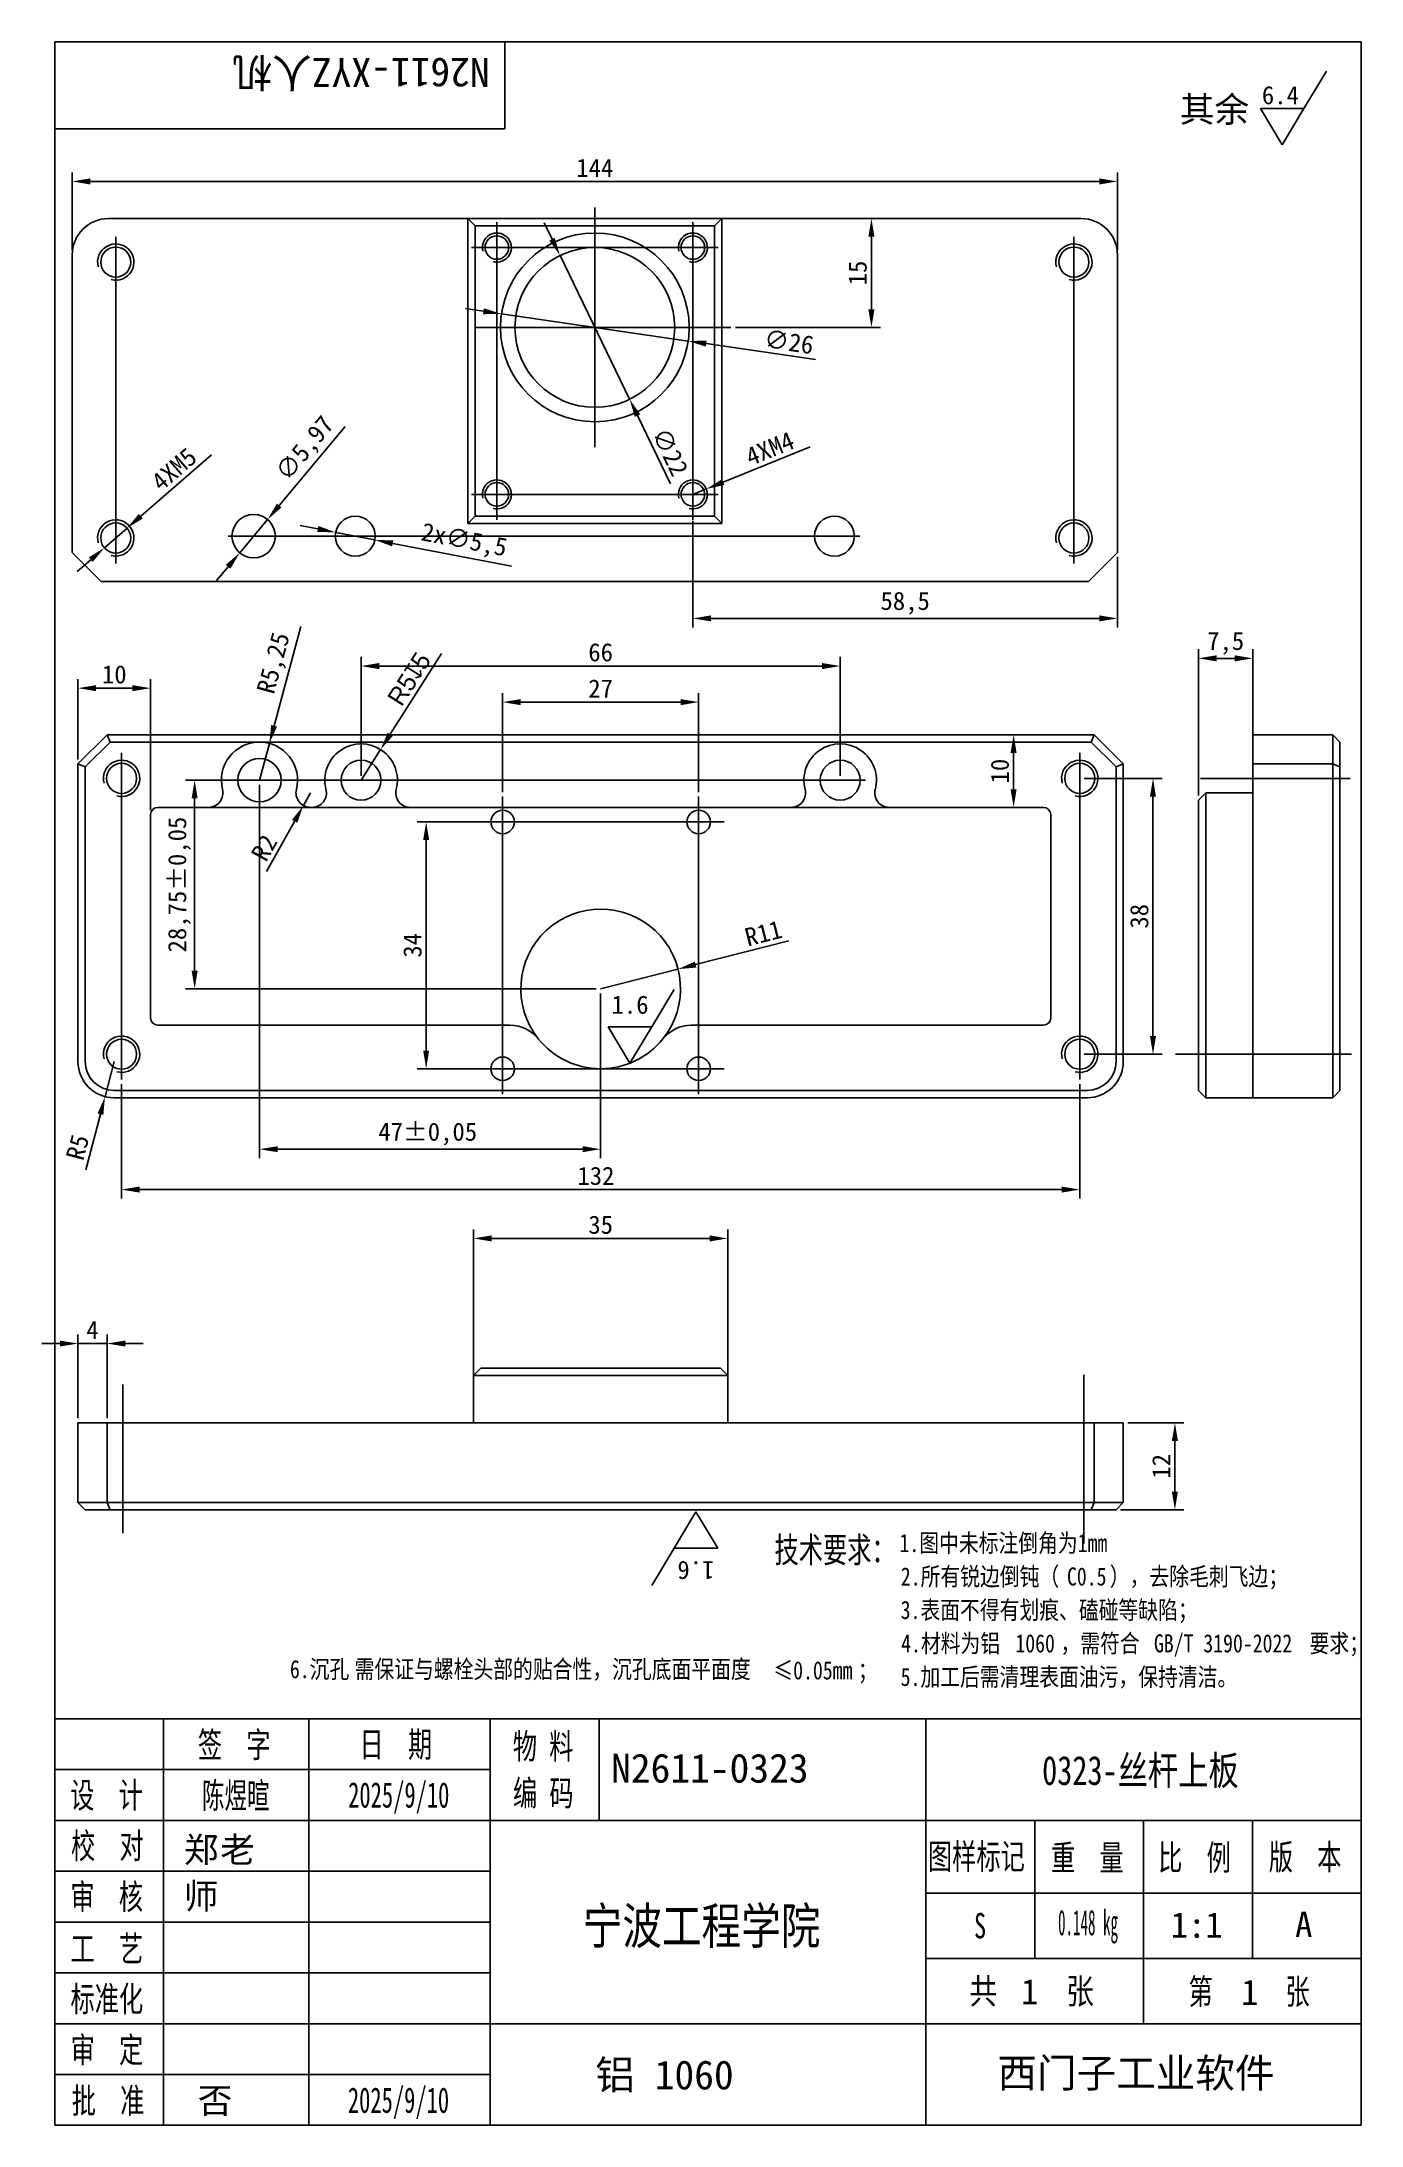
# Model space of a CAD drawing. Header units: millimetres. Extents: x 23 to 205, y 5 to 292.
import ezdxf
from ezdxf.lldxf.tags import DXFTag

# ---------------------------------------------------------------- set-up
doc = ezdxf.new("R2010")
doc.units = ezdxf.units.MM
for name, color, linetype in [('0323-丝杆上板', 7, 'Continuous'), ('Default', 7, 'Continuous'), ('图框', 7, 'Continuous')]:
    doc.layers.add(name, color=color, linetype=linetype)
doc.styles.add('MtXpl_', font='SimSun.ttf')
doc.styles.add('MtXpl__1', font='')
doc.styles.add('MtXpl_gdt_shx', font='gdt.shx')
doc.styles.add('MtXpl_MS_PGothic', font='MS PGothic.ttf')
doc.styles.get('MtXpl__1').set_extended_font_data('SimSun', bold=True)
tags = doc.linetypes.add('CENTER2', pattern=[28.575, 19.05, -3.175, 3.175, -3.175]).pattern_tags.tags
tags[10:11] = [DXFTag(74, 4), DXFTag(75, 0), DXFTag(340, '0'), DXFTag(46, 0.0), DXFTag(50, 0.0), DXFTag(44, 0.0), DXFTag(45, 0.0)]
tags[8:9] = [DXFTag(74, 4), DXFTag(75, 0), DXFTag(340, '0'), DXFTag(46, 0.0), DXFTag(50, 0.0), DXFTag(44, 0.0), DXFTag(45, 0.0)]
tags[6:7] = [DXFTag(74, 4), DXFTag(75, 0), DXFTag(340, '0'), DXFTag(46, 0.0), DXFTag(50, 0.0), DXFTag(44, 0.0), DXFTag(45, 0.0)]
tags[4:5] = [DXFTag(74, 4), DXFTag(75, 0), DXFTag(340, '0'), DXFTag(46, 0.0), DXFTag(50, 0.0), DXFTag(44, 0.0), DXFTag(45, 0.0)]

msp = doc.modelspace()

# ---------------------------------------------------------------- linework, layer by layer
at = {"color": 4}
for p, q in [((197.09, 282.78), (200.18, 287.93)), ((191.09, 282.78), (197.09, 282.78)), ((194.09, 277.78), (191.09, 282.78)), ((194.09, 277.78), (197.09, 282.78)), ((27.41, 263.27), (27.41, 274)), ((29.91, 272.75), (168.91, 272.75)), ((171.41, 263.27), (171.41, 274)), ((93.52, 264.79), (92.43, 267.04)), ((117.53, 267.64), (138.76, 267.64)), ((137.51, 255.14), (137.51, 265.14)), ((94.61, 262.54), (104.2, 242.74)), ((84.07, 254.87), (81.59, 255.23)), ((86.54, 254.51), (112.27, 250.77)), ((118.78, 252.64), (138.76, 252.64)), ((129.8, 248.22), (114.75, 250.41)), ((65, 238.98), (55.92, 228.1)), ((109.84, 231.12), (105.3, 240.49)), ((129.05, 236.18), (117.08, 231.33)), ((46.6, 235.11), (36.85, 226.64)), ((112.91, 229.64), (114.76, 230.39)), ((31.85, 222.28), (34.97, 225)), ((50.5, 221.6), (54.32, 226.18)), ((61.25, 224.88), (58.8, 225.36)), ((63.71, 224.41), (69.11, 223.37)), ((112.91, 226.02), (112.91, 211.31)), ((87.93, 219.74), (71.56, 222.9)), ((171.41, 221.02), (171.41, 211.31)), ((29.96, 220.64), (28.08, 219)), ((48.89, 219.68), (47.29, 217.76)), ((115.41, 212.56), (168.91, 212.56)), ((58.92, 211.44), (55.23, 197.76)), ((67.21, 190.9), (67.21, 207.25)), ((78.28, 207.71), (71.23, 196.61)), ((133.21, 190.9), (133.21, 207.25)), ((182.56, 188.15), (182.56, 208.31)), ((185.06, 207.06), (187.56, 207.06)), ((190.06, 189.15), (190.06, 208.31)), ((28.21, 193.15), (28.21, 204.2)), ((38.21, 186.15), (38.21, 204.2)), ((69.71, 206), (130.71, 206)), ((35.71, 202.95), (30.71, 202.95)), ((86.71, 188.65), (86.71, 202.28)), ((89.21, 201.03), (111.21, 201.03)), ((113.71, 188.65), (113.71, 202.28)), ((53.21, 190.28), (54.57, 195.34)), ((156.47, 196.53), (155.85, 196.53)), ((67.21, 190.28), (69.89, 194.5)), ((157.1, 189.03), (157.1, 194.03)), ((52.58, 190.28), (43.03, 190.28)), ((53.21, 189.65), (53.21, 138.2)), ((166.83, 190.53), (177.55, 190.53)), ((44.28, 187.78), (44.28, 164.03)), ((60.24, 188.53), (59.26, 186.78)), ((176.3, 188.03), (176.3, 155.03)), ((54.18, 177.69), (58.04, 184.6)), ((86.08, 184.53), (74.92, 184.53)), ((156.47, 186.53), (155.85, 186.53)), ((76.17, 182.03), (76.17, 153.03)), ((126.13, 168.17), (113.28, 164.88)), ((100.21, 161.53), (110.86, 164.26)), ((99.58, 161.53), (43.03, 161.53)), ((100.21, 160.9), (100.21, 138.2)), ((107.25, 156.29), (110.34, 161.44)), ((101.25, 156.29), (107.25, 156.29)), ((104.25, 151.29), (101.25, 156.29)), ((104.25, 151.29), (107.25, 156.29)), ((166.83, 152.53), (177.55, 152.53)), ((33.21, 151.53), (31.93, 146.69)), ((86.08, 150.53), (74.92, 150.53)), ((34.21, 148.4), (34.21, 132.64)), ((166.21, 148.4), (166.21, 132.64)), ((29.28, 136.62), (31.3, 144.27)), ((55.71, 139.45), (97.71, 139.45)), ((36.71, 133.89), (163.71, 133.89)), ((85.21, 127.16), (115.21, 127.16)), ((25.71, 112.68), (23.21, 112.68)), ((28.21, 102.4), (28.21, 113.93)), ((28.21, 112.68), (32.21, 112.68)), ((32.21, 102.4), (32.21, 113.93)), ((34.71, 112.68), (37.21, 112.68)), ((172.83, 101.77), (180.57, 101.77)), ((179.32, 99.27), (179.32, 92.27)), ((113.34, 89.5), (110.34, 84.5)), ((113.34, 89.5), (116.34, 84.5)), ((171.83, 89.77), (180.57, 89.77)), ((110.34, 84.5), (107.25, 79.36)), ((116.34, 84.5), (110.34, 84.5))]:
    msp.add_line(p, q, dxfattribs=at)
for p, q in [((82.71, 106.56), (82.71, 128.41)), ((117.71, 106.56), (117.71, 128.41))]:
    msp.add_line(p, q)
for points in [[(29.91, 273.17), (29.91, 272.33), (27.41, 272.75)], [(168.91, 273.17), (168.91, 272.33), (171.41, 272.75)], [(137.09, 265.14), (137.93, 265.14), (137.51, 267.64)], [(93.89, 264.97), (93.15, 264.61), (94.61, 262.54)], [(84.13, 255.28), (84.01, 254.46), (86.54, 254.51)], [(137.09, 255.14), (137.93, 255.14), (137.51, 252.64)], [(114.81, 250.82), (114.69, 250), (112.27, 250.77)], [(105.67, 240.67), (104.92, 240.31), (104.2, 242.74)], [(116.92, 231.72), (117.24, 230.94), (114.76, 230.39)], [(36.58, 226.95), (37.13, 226.32), (34.97, 225)], [(55.6, 228.37), (56.24, 227.84), (54.32, 226.18)], [(61.33, 225.29), (61.17, 224.48), (63.71, 224.41)], [(29.69, 220.96), (30.23, 220.33), (31.85, 222.28)], [(48.57, 219.95), (49.21, 219.41), (50.5, 221.6)], [(71.64, 223.31), (71.48, 222.49), (69.11, 223.37)], [(115.41, 212.98), (115.41, 212.15), (112.91, 212.56)], [(168.91, 212.98), (168.91, 212.15), (171.41, 212.56)], [(185.06, 207.48), (185.06, 206.64), (182.56, 207.06)], [(187.56, 207.48), (187.56, 206.64), (190.06, 207.06)], [(69.71, 206.42), (69.71, 205.58), (67.21, 206)], [(130.71, 206.42), (130.71, 205.58), (133.21, 206)], [(30.71, 203.37), (30.71, 202.54), (28.21, 202.95)], [(35.71, 203.37), (35.71, 202.54), (38.21, 202.95)], [(89.21, 201.45), (89.21, 200.61), (86.71, 201.03)], [(111.21, 201.45), (111.21, 200.61), (113.71, 201.03)], [(54.82, 197.87), (55.63, 197.65), (54.57, 195.34)], [(70.88, 196.83), (71.58, 196.38), (69.89, 194.5)], [(156.68, 194.03), (157.51, 194.03), (157.1, 196.53)], [(43.86, 187.78), (44.69, 187.78), (44.28, 190.28)], [(175.88, 188.03), (176.71, 188.03), (176.3, 190.53)], [(57.68, 184.8), (58.41, 184.4), (59.26, 186.78)], [(156.68, 189.03), (157.51, 189.03), (157.1, 186.53)], [(75.76, 182.03), (76.59, 182.03), (76.17, 184.53)], [(43.86, 164.03), (44.69, 164.03), (44.28, 161.53)], [(113.18, 165.28), (113.39, 164.47), (110.86, 164.26)], [(175.88, 155.03), (176.71, 155.03), (176.3, 152.53)], [(75.76, 153.03), (76.59, 153.03), (76.17, 150.53)], [(30.9, 144.38), (31.7, 144.17), (31.93, 146.69)], [(55.71, 139.87), (55.71, 139.04), (53.21, 139.45)], [(97.71, 139.87), (97.71, 139.04), (100.21, 139.45)], [(36.71, 134.31), (36.71, 133.47), (34.21, 133.89)], [(163.71, 134.31), (163.71, 133.47), (166.21, 133.89)], [(85.21, 127.58), (85.21, 126.74), (82.71, 127.16)], [(115.21, 127.58), (115.21, 126.74), (117.71, 127.16)], [(25.71, 113.1), (25.71, 112.27), (28.21, 112.68)], [(34.71, 113.1), (34.71, 112.27), (32.21, 112.68)], [(178.9, 99.27), (179.73, 99.27), (179.32, 101.77)], [(178.9, 92.27), (179.73, 92.27), (179.32, 89.77)]]:
    msp.add_solid(points, dxfattribs=at)
at = {"layer": '0323-丝杆上板', "color": 7, "linetype": 'Continuous'}
for p, q in [((32.41, 267.64), (81.91, 267.64)), ((81.91, 225.64), (81.91, 267.64)), ((81.91, 267.64), (116.91, 267.64)), ((81.91, 267.64), (82.91, 266.64)), ((116.91, 267.64), (115.91, 266.64)), ((116.91, 267.64), (166.41, 267.64)), ((116.91, 267.64), (116.91, 225.64)), ((115.91, 266.64), (82.91, 266.64)), ((82.91, 266.64), (82.91, 226.64)), ((115.91, 226.64), (115.91, 266.64)), ((27.41, 262.64), (27.41, 221.64)), ((171.41, 221.64), (171.41, 262.64)), ((82.91, 226.64), (81.91, 225.64)), ((116.91, 225.64), (81.91, 225.64)), ((82.91, 226.64), (115.91, 226.64)), ((115.91, 226.64), (116.91, 225.64)), ((31.41, 217.64), (27.41, 221.64)), ((171.41, 221.64), (167.41, 217.64)), ((31.41, 217.64), (167.41, 217.64)), ((28.21, 192.53), (32.21, 196.53)), ((32.62, 195.53), (29.21, 192.11)), ((32.21, 196.53), (168.21, 196.53)), ((32.21, 196.53), (32.62, 195.53)), ((53.21, 195.53), (32.62, 195.53)), ((167.79, 195.53), (53.21, 195.53)), ((168.21, 196.53), (167.79, 195.53)), ((171.21, 192.11), (167.79, 195.53)), ((168.21, 196.53), (172.21, 192.53)), ((190.06, 196.53), (201.06, 196.53)), ((190.06, 196.53), (190.06, 192.53)), ((201.06, 192.53), (201.06, 196.53)), ((201.06, 196.53), (202.06, 195.53)), ((202.06, 195.53), (202.06, 192.11)), ((28.21, 192.53), (29.21, 192.11)), ((28.21, 151.53), (28.21, 192.53)), ((171.21, 192.11), (172.21, 192.53)), ((172.21, 192.53), (172.21, 151.53)), ((201.06, 192.53), (190.06, 192.53)), ((190.06, 151.53), (190.06, 192.53)), ((201.06, 192.53), (202.06, 192.11)), ((201.06, 151.53), (201.06, 192.53)), ((29.21, 192.11), (29.21, 151.53)), ((171.21, 151.53), (171.21, 192.11)), ((202.06, 192.11), (202.06, 151.53)), ((182.56, 187.53), (183.56, 188.53)), ((182.56, 147.53), (182.56, 187.53)), ((190.06, 188.53), (183.56, 188.53)), ((183.56, 188.53), (183.56, 146.53)), ((38.21, 185.53), (38.21, 157.53)), ((46.17, 186.53), (39.21, 186.53)), ((60.24, 186.53), (46.17, 186.53)), ((60.43, 186.53), (60.24, 186.53)), ((73.98, 186.53), (60.43, 186.53)), ((126.43, 186.53), (73.98, 186.53)), ((139.98, 186.53), (126.43, 186.53)), ((161.21, 186.53), (139.98, 186.53)), ((162.21, 157.53), (162.21, 185.53)), ((39.21, 156.53), (87.72, 156.53)), ((112.7, 156.53), (161.21, 156.53)), ((190.06, 151.53), (190.06, 146.53)), ((201.06, 146.53), (201.06, 151.53)), ((202.06, 151.53), (202.06, 147.53)), ((33.21, 147.53), (167.21, 147.53)), ((167.21, 146.53), (33.21, 146.53)), ((183.56, 146.53), (182.56, 147.53)), ((183.56, 146.53), (190.06, 146.53)), ((201.06, 146.53), (190.06, 146.53)), ((202.06, 147.53), (201.06, 146.53)), ((83.71, 109.27), (82.71, 108.27)), ((83.71, 109.27), (116.71, 109.27)), ((116.71, 109.27), (117.71, 108.27)), ((82.71, 101.77), (82.71, 108.27)), ((117.71, 108.27), (82.71, 108.27)), ((117.71, 101.77), (117.71, 108.27)), ((28.21, 90.77), (28.21, 101.77)), ((32.21, 101.77), (28.21, 101.77)), ((32.21, 101.77), (32.21, 90.77)), ((32.21, 101.77), (168.21, 101.77)), ((168.21, 90.77), (168.21, 101.77)), ((172.21, 101.77), (168.21, 101.77)), ((172.21, 101.77), (172.21, 90.77)), ((28.21, 90.77), (32.21, 90.77)), ((28.21, 90.77), (29.21, 89.77)), ((32.62, 89.77), (29.21, 89.77)), ((32.21, 90.77), (168.21, 90.77)), ((32.21, 90.77), (32.62, 89.77)), ((53.21, 89.77), (32.62, 89.77)), ((167.79, 89.77), (53.21, 89.77)), ((168.21, 90.77), (167.79, 89.77)), ((171.21, 89.77), (167.79, 89.77)), ((168.21, 90.77), (172.21, 90.77)), ((171.21, 89.77), (172.21, 90.77))]:
    msp.add_line(p, q, dxfattribs=at)
for centre, radius in [((85.91, 263.64), 1.62), ((99.41, 252.64), 13), ((112.91, 263.64), 1.62), ((33.41, 261.64), 2.07), ((99.41, 252.64), 11), ((165.41, 261.64), 2.07), ((85.91, 229.64), 1.62), ((112.91, 229.64), 1.62), ((52.41, 223.89), 2.99), ((33.41, 223.64), 2.07), ((66.41, 223.89), 2.75), ((132.41, 223.89), 2.75), ((165.41, 223.64), 2.07), ((34.21, 190.53), 2.07), ((53.21, 190.28), 2.99), ((67.21, 190.28), 2.75), ((133.21, 190.28), 2.75), ((166.21, 190.53), 2.07), ((86.71, 184.53), 1.62), ((113.71, 184.53), 1.62), ((34.21, 152.53), 2.07), ((86.71, 150.53), 1.62), ((113.71, 150.53), 1.62), ((166.21, 152.53), 2.07)]:
    msp.add_circle(centre, radius, dxfattribs=at)
for centre, radius, start, end in [((32.41, 262.64), 5, 90, 180), ((166.41, 262.64), 5, 0, 90), ((33.41, 261.64), 2.5, 255, 195), ((85.91, 263.64), 2, 255, 195), ((112.91, 263.64), 2, 255, 195), ((165.41, 261.64), 2.5, 255, 195), ((85.91, 229.64), 2, 255, 195), ((112.91, 229.64), 2, 255, 195), ((33.41, 223.64), 2.5, 255, 195), ((165.41, 223.64), 2.5, 255, 195), ((53.21, 190.28), 5.25, 90, 193.968), ((53.21, 190.28), 5.25, 346.032, 90), ((67.21, 190.28), 5, 345.5225, 194.4775), ((133.21, 190.28), 5, 345.5225, 194.4775), ((34.21, 190.53), 2.5, 255, 195), ((166.21, 190.53), 2.5, 255, 195), ((46.17, 188.53), 2, 270, 13.968), ((60.24, 188.53), 2, 166.032, 270), ((60.43, 188.53), 2, 270, 14.4775), ((73.98, 188.53), 2, 165.5225, 270), ((126.43, 188.53), 2, 270, 14.4775), ((139.98, 188.53), 2, 165.5225, 270), ((39.21, 185.53), 1, 90, 180), ((161.21, 185.53), 1, 0, 90), ((100.21, 161.53), 11, 321.3178, 218.6822), ((34.21, 152.53), 2.5, 255, 195), ((39.21, 157.53), 1, 180, 270), ((87.72, 151.53), 5, 38.6822, 90), ((112.7, 151.53), 5, 90, 141.3178), ((161.21, 157.53), 1, 270, 0), ((166.21, 152.53), 2.5, 255, 195), ((100.21, 161.53), 11, 218.6822, 321.3178), ((33.21, 151.53), 5, 180, 270), ((33.21, 151.53), 4, 180, 270), ((167.21, 151.53), 4, 270, 0), ((167.21, 151.53), 5, 270, 0)]:
    msp.add_arc(centre, radius, start, end, dxfattribs=at)
at = {"layer": 'Default', "color": 7, "linetype": 'CENTER2'}
for p, q in [((85.91, 267.14), (85.91, 226.14)), ((99.41, 269.14), (99.41, 236.14)), ((112.91, 267.14), (112.91, 226.14)), ((33.41, 265.14), (33.41, 220.14)), ((165.41, 265.14), (165.41, 220.14)), ((82.41, 263.64), (116.41, 263.64)), ((82.91, 252.64), (118.16, 252.64)), ((82.41, 229.64), (116.41, 229.64)), ((48.91, 223.89), (135.91, 223.89)), ((34.21, 194.03), (34.21, 149.03)), ((166.21, 149.03), (166.21, 194.03)), ((49.71, 190.28), (136.71, 190.28)), ((182.86, 190.53), (203.48, 190.53)), ((86.71, 188.03), (86.71, 147.03)), ((113.71, 188.03), (113.71, 147.03)), ((83.21, 184.53), (117.21, 184.53)), ((179.41, 152.53), (203.63, 152.53)), ((83.21, 150.53), (117.21, 150.53)), ((34.4, 107.04), (34.4, 86.55)), ((166.75, 108.35), (166.75, 85.14))]:
    msp.add_line(p, q, dxfattribs=at)
at = {"layer": 'Default', "color": 7, "linetype": 'Continuous'}
for p, q in [((40, 61), (40, 5)), ((60, 61), (60, 5)), ((100, 61), (100, 47)), ((25, 54), (85, 54)), ((25, 47), (205, 47)), ((175, 47), (175, 19)), ((25, 40), (85, 40)), ((145, 28), (205, 28))]:
    msp.add_line(p, q, dxfattribs=at)
at = {"layer": '图框', "color": 7, "linetype": 'Continuous'}
for p, q in [((25, 5), (25, 292)), ((25, 292), (205, 292)), ((87, 292), (87, 280)), ((205, 292), (205, 5)), ((87, 280), (25, 280)), ((205, 61), (25, 61)), ((85, 5), (85, 61)), ((145, 61), (145, 5)), ((145, 47), (205, 47)), ((160, 47), (160, 28)), ((190, 47), (190, 28)), ((145, 37), (205, 37)), ((25, 33), (85, 33)), ((25, 26), (85, 26)), ((25, 19), (205, 19)), ((25, 12), (85, 12)), ((205, 5), (25, 5))]:
    msp.add_line(p, q, dxfattribs=at)

# ---------------------------------------------------------------- texts
at = {"color": 4, "style": 'MtXpl_'}
msp.add_text('其余', height=3.5, dxfattribs=at).set_placement((179.99, 280.92))
at = {"color": 4}
for s, p in [('6.4', (191.3, 283.38)), ('1.6', (101.71, 158.11))]:
    msp.add_text(s, height=2.5, dxfattribs=at).set_placement(p)
at = {"color": 40, "true_color": 0xf8d731, "style": 'MtXpl_', "width": 0.8}
for s, p in [('1.图中未标注倒角为1mm', (141.38, 83.96)), ('2.所有锐边倒钝（', (141.56, 79.35)), ('C0.5', (164.45, 79.35)), ('），去除毛刺飞边；', (170.35, 79.35)), ('3.表面不得有划痕、磕碰等缺陷；', (141.54, 74.74)), ('4.材料为铝 ', (141.61, 70.14)), ('1060', (157.34, 70.14)), ('，需符合 ', (163.56, 70.14)), ('GB/T 3190-2022 ', (176.43, 70.14)), ('要求；', (197.86, 70.14)), ('6.沉孔', (57.4, 66.59)), ('需保证与螺栓头部的贴合性，沉孔底面平面度', (66.32, 66.59)), ('≤0.05mm', (124.01, 66.42)), ('；', (135.64, 66.42)), ('5.加工后需清理表面油污，保持清洁。', (141.54, 65.52))]:
    msp.add_text(s, height=2.5, dxfattribs=at).set_placement(p)
at = {"color": 4}
msp.add_text('1.6', height=2.5, rotation=180, dxfattribs=at).set_placement((115.88, 82.69))
for s, style, p in [('郑', 'MtXpl_', (42.78, 41.22)), ('老', 'MtXpl_MS_PGothic', (47.79, 41.22)), ('师', 'MtXpl_', (42.78, 34.82))]:
    msp.add_text(s, height=3.5, dxfattribs=dict(style=style)).set_placement(p)
at = {"color": 4, "char_height": 2.5, "attachment_point": 5}
for s, insert in [('144', (99.41, 274.63)), ('58,5', (142.16, 214.65)), ('7,5', (186.31, 209.14)), ('66', (100.21, 207.88)), ('10', (33.21, 204.83)), ('27', (100.21, 202.91)), ('47±0,05', (76.39, 141.54)), ('132', (99.56, 135.76)), ('35', (100.21, 129.03)), ('4', (30.21, 114.56))]:
    msp.add_mtext(s, dxfattribs=dict(at, insert=insert))
for s, insert, rotation in [('15', (135.63, 260.14), 90), ('∅26', (126.15, 250.65), 351.7261), ('∅5,97', (59.66, 235.84), 50.162), ('∅22', (109.8, 235.5), 295.8565), ('4XM5', (41.44, 233.11), 41.0129), ('4XM4', (123.52, 235.96), 22.0406), ('2x∅5,5', (81.37, 223.13), 349.092), ('R5,25', (55.39, 206.35), 74.8876), ('10', (155.22, 191.53), 90), ('28,75±0,05', (42.19, 175.9), 90), ('R2', (53.86, 180.97), 60.7664), ('38', (174.42, 171.53), 90), ('R11', (122.63, 169.21), 14.3773), ('34', (74.3, 167.53), 90), ('R5', (28.16, 139.71), 75.2676), ('12', (177.44, 95.77), 90)]:
    msp.add_mtext(s, dxfattribs=dict(at, insert=insert, rotation=rotation))
at = {"color": 4, "insert": (73.84, 204.22), "char_height": 2.5, "width": 4.1667, "attachment_point": 5, "rotation": 57.5753, "style": 'MtXpl_gdt_shx'}
msp.add_mtext('R5x5', dxfattribs=at)
at = {"layer": 'Default', "color": 7, "style": 'MtXpl_', "width": 0.7}
msp.add_text('技术要求：', height=3.5, dxfattribs=at).set_placement((124.15, 82.52))
at = {"layer": '图框', "color": 7, "style": 'MtXpl_'}
for s, width, p in [('签  字', 0.7, (44.72, 55.67)), ('日  期', 0.7, (66.99, 55.73)), ('物 料', 0.7, (88.11, 55.46)), ('设  计', 0.7, (27.13, 48.73)), ('编 码', 0.7, (88.13, 49.02)), ('校  对', 0.7, (27.25, 41.76)), ('图样标记', 0.7, (145.28, 40.28)), ('重  量', 0.7, (162.24, 40.12)), ('比  例', 0.7, (177.01, 40.14)), ('版  本', 0.7, (192.25, 40.21)), ('审  核', 0.7, (27.16, 34.74)), ('工  艺', 0.7, (27.17, 27.58)), ('S', 0.7, (151.65, 30.75)), ('标准化', 0.7, (27.17, 20.66)), ('共     张', 0.8, (151, 21.73)), ('第      张', 0.7, (181.2, 21.68)), ('审  定', 0.7, (27.19, 13.64)), ('批  准', 0.7, (27.34, 6.65))]:
    msp.add_text(s, height=3.5, dxfattribs=dict(at, width=width)).set_placement(p)
at = {"layer": '图框', "color": 7, "style": 'MtXpl__1'}
msp.add_text('西门子工业软件', height=4, dxfattribs=at).set_placement((154.86, 10.21))
at = {"layer": '图框', "color": 7, "linetype": 'Continuous', "insert": (67.22, 285.74), "char_height": 4, "attachment_point": 2, "rotation": 180}
msp.add_mtext('{\\pxsm0.9;\\f宋体|b0||i0||c0|p34;\\W1.;N2611-XYZ人机\\P}', dxfattribs=at)
at = {"layer": '图框', "color": 7, "linetype": 'Continuous'}
for s, insert, char_height, attachment_point in [('{\\pxsm0.9;\\f宋体|b0||i0||c0|p34;\\W1.;N2611-0323\\P}', (115.25, 56.2), 4, 2), ('{\\pxsm0.9;\\f宋体|b0||i0||c0|p34;\\W0.764489887;0323-丝杆上板\\P}', (174.57, 55.88), 4, 2), ('{\\pxsm0.9;\\f宋体|b0||i0||c0|p34;\\W0.6507936508;陈煜暄\\P}', (49.94, 52.18), 3.5, 2), ('{\\pxsm0.9;\\f宋体|b0||i0||c0|p34;\\W0.6507936508;2025/9/10\\P}', (72.4, 52.26), 3.5, 2), ('{\\pxsm0.9;\\f宋体|b0||i0||c0|p34;\\W0.7996880969;宁波工程学院\\P}', (114.11, 34.97), 5, 2), ('{\\pxsm0.9;\\f宋体|b0||i0||c0|p34;\\W0.4338673331;0.148 kg\\P}', (167.35, 34.68), 3.5, 2), ('{\\pxsm0.9;\\f宋体|b0||i0||c0|p34;\\W1.;1:1\\P}', (182.33, 34.36), 3.5, 2), ('{\\pxsm0.9;\\f宋体|b0||i0||c0|p34;\\W1.;A\\P}', (197.07, 34.42), 3.5, 2), ('{\\pxsm0.9;\\f宋体|b0||i0||c0|p34;\\W1.;1\\P}', (160.5, 25.15), 3.5, 3), ('{\\pxsm0.9;\\f宋体|b0||i0||c0|p34;\\W1.;1\\P}', (189.64, 25.08), 3.5, 2), ('{\\pxsm0.9;\\f宋体|b0||i0||c0|p34;\\W1.;铝 1060\\P}', (109.01, 13.95), 4, 2), ('{\\pxsm0.9;\\f宋体|b0||i0||c0|p34;\\W1.;否\\P}', (47.09, 10.15), 3.5, 2), ('{\\pxsm0.9;\\f宋体|b0||i0||c0|p34;\\W0.6507936508;2025/9/10\\P}', (72.36, 10.22), 3.5, 2)]:
    msp.add_mtext(s, dxfattribs=dict(at, insert=insert, char_height=char_height, attachment_point=attachment_point))

doc.saveas('drawing.dxf')
